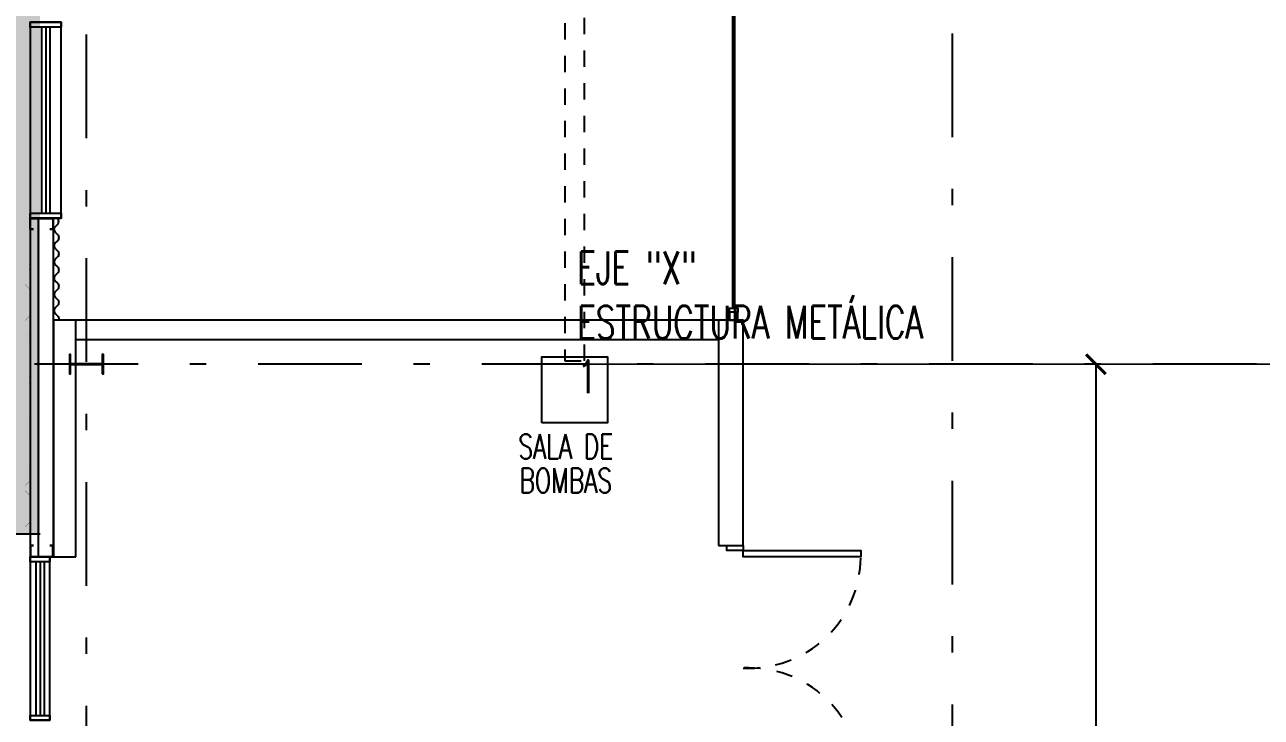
# Model space of a CAD drawing. Header units: millimetres. Extents: x -579 to 213, y -67 to 509.
# Drawn here: x -53.42 to -45.85, y 31.25 to 35.49 of the extents above; entities that cross this region are included whole.
import ezdxf
from ezdxf.enums import TextEntityAlignment as Align
from ezdxf.xclip import XClip

# ---------------------------------------------------------------- set-up
doc = ezdxf.new("R2010")
doc.units = ezdxf.units.MM
doc.header["$LTSCALE"] = 0.1
for name, pattern in [('X REF - ANELO INST bind$0$X REF - ANELO$0$DASHDOT2', [12.7, 6.35, -3.175, 0, -3.175]), ('X REF - ANELO INST bind$0$X REF - ANELO$0$DASHED', [0.75, 0.5, -0.25]), ('X REF - ANELO INST bind$0$X REF - ANELO$0$HIDDEN2', [0.1875, 0.125, -0.0625])]:
    doc.linetypes.add(name, pattern=pattern)
for name, color, linetype in [('00 - EJE-DIST -X-  MUROS', 92, 'Continuous'), ('X REF - ANELO INST bind$0$X REF - ANELO EXT$0$A-CORDONES', 8, 'Continuous'), ('X REF - ANELO INST bind$0$X REF - ANELO EXT$0$A-GRANZA', 8, 'Continuous'), ('X REF - ANELO INST bind$0$X REF - ANELO$0$A-CHAPA ACANALADA', 8, 'Continuous'), ('X REF - ANELO INST bind$0$X REF - ANELO$0$A-CHAPA TRAPEZOIDAL', 8, 'Continuous'), ('X REF - ANELO INST bind$0$X REF - ANELO$0$A-LADRILLO HUECO 12', 7, 'Continuous'), ('X REF - ANELO INST bind$0$X REF - ANELO$0$C-METALICA', 8, 'Continuous'), ('X REF - ANELO INST bind$0$X REF - ANELO$0$IE-CAÑEROS', 8, 'Continuous'), ('X REF - ANELO INST bind$0$X REF - ANELO$0$MET-COLUMNA METALICA', 7, 'Continuous'), ('X REF - ANELO INST bind$0$X REF - ANELO$0$MET-CORREAS DE CV', 7, 'Continuous'), ('X REF - ANELO INST bind$0$X REF - ANELO$0$MET-EJE CABRIADAS', 8, 'X REF - ANELO INST bind$0$X REF - ANELO$0$DASHDOT2'), ('X REF - ANELO INST bind$0$X REF - ANELO$0$MET-LANA VIDRIO', 8, 'Continuous'), ('X REF - ANELO INST bind$0$X REF - ANELO$0$PROY-CAÑEROS', 8, 'X REF - ANELO INST bind$0$X REF - ANELO$0$HIDDEN2'), ('X REF - ANELO INST bind$0$X REF - ANELO$0$R-NOMBRE LOCAL', 7, 'Continuous')]:
    doc.layers.add(name, color=color, linetype=linetype)
doc.styles.add('ROMANS', font='romans.shx', dxfattribs={"width": 0.7})
doc.styles.get("Standard").update_dxf_attribs({"font": 'arial.ttf'})
doc.styles.add('X REF - ANELO INST bind$0$X REF - ANELO$0$VAUX', font='romans.shx', dxfattribs={"width": 0.85})
doc.linetypes.add('X REF - ANELO INST bind$0$X REF - ANELO$0$REFERENCIAL CORTE TRANSVERSAL WM$0$BATTING', pattern='A,0.00254,-2.54,[134,ltypeshp.shx,S=2.54,R=0,X=-2.54,Y=0],-5.08,[134,ltypeshp.shx,S=2.54,R=180,X=2.54,Y=0],-2.54', length=10.16254)
doc.dimstyles.new('COTA 1-100', dxfattribs={"dimtxt": 0.16, "dimasz": 0.12, "dimexe": 0.08, "dimexo": 0.08, "dimgap": 0.06, "dimtad": 1, "dimzin": 0, "dimdsep": 46, "dimtxsty": 'ROMANS', "dimblk": 'ARCHTICK', "dimcen": 0, "dimclrd": 256, "dimclre": 8, "dimclrt": 256, "dimadec": 0, "dimazin": 0, "dimtfac": 1, "dimtofl": 0, "dimtmove": 0, "dimatfit": 3, "dimldrblk": 'ARCHTICK', "dimfxl": 1, "dimtolj": 1, "dimtzin": 0, "dimlwd": -1, "dimlwe": -1, "dimarcsym": 0})

# ---------------------------------------------------------------- blocks, each defined once
blk = doc.blocks.new('X REF - ANELO INST bind$0$X REF - ANELO$0$COL MET 20')
at = {"layer": 'X REF - ANELO INST bind$0$X REF - ANELO$0$MET-COLUMNA METALICA'}
blk.add_hatch(color=256, dxfattribs=at).paths.add_polyline_path([(-0.0971, -0.0036, -0.414214), (-0.0935, 0), (0.0935, 0, -0.414214), (0.0971, -0.0036), (0.0971, -0.0568), (0.1045, -0.0568), (0.1045, 0.0615), (0.0971, 0.0615), (0.0971, 0.0083, -0.414214), (0.0935, 0.0047), (-0.0935, 0.0047, -0.414214), (-0.0971, 0.0083), (-0.0971, 0.0615), (-0.1045, 0.0615), (-0.1045, -0.0568), (-0.0971, -0.0568)])
blk.add_lwpolyline([(-0.0971, -0.0568), (-0.1045, -0.0568), (-0.1045, 0.0615), (-0.0971, 0.0615), (-0.0971, 0.0083, 0.414214), (-0.0935, 0.0047), (0.0935, 0.0047, 0.414214), (0.0971, 0.0083), (0.0971, 0.0615), (0.1045, 0.0615), (0.1045, -0.0568), (0.0971, -0.0568), (0.0971, -0.0036, 0.414214), (0.0935, 0), (-0.0935, 0, 0.414214), (-0.0971, -0.0036)], format="xyb", close=True, dxfattribs=at)
blk = doc.blocks.new('X REF - ANELO INST bind$0$X REF - ANELO EXT')
at = {"layer": 'X REF - ANELO INST bind$0$X REF - ANELO EXT$0$A-GRANZA'}
h = blk.add_hatch(dxfattribs=at)
h.set_pattern_fill('AR-CONC', color=256, scale=0.005)
h.paths.add_polyline_path([(-41.9489, -3.4173), (-41.9489, -4.0173), (-42.5489, -4.0173), (-42.5489, -3.4173)])
h.paths.add_polyline_path([(-56.044, -4.0173), (-56.644, -4.0173), (-56.644, -3.4173), (-56.044, -3.4173)])
h.paths.add_polyline_path([(-53.3284, 35.8599), (-53.3284, 32.3713), (-57.0987, 32.3713), (-57.0987, 17.3824), (-55.5284, 17.3824), (-55.5284, -2.5346), (-39.9626, -2.5346), (-39.9625, -5.8465), (-58.1316, -5.8465), (-58.1316, 35.8599)])
h.paths.add_polyline_path([(-56.044, 15.4812), (-56.644, 15.4812), (-56.644, 16.0812), (-56.044, 16.0812)])
at = {"layer": 'X REF - ANELO INST bind$0$X REF - ANELO EXT$0$A-CORDONES'}
blk.add_lwpolyline([(-53.3284, 17.3824), (-57.0987, 17.3824), (-57.0987, 32.3713), (-53.3284, 32.3713)], dxfattribs=at)
blk = doc.blocks.new('X REF - ANELO INST bind$0$X REF - ANELO$0$N Local')
at = {"layer": 'X REF - ANELO INST bind$0$X REF - ANELO$0$R-NOMBRE LOCAL', "lineweight": 0, "style": 'X REF - ANELO INST bind$0$X REF - ANELO$0$VAUX', "width": 0.85}
for p in [(6337.5718, -934.4549), (6337.5718, -934.7149)]:
    blk.add_attdef('NOMBRE', text='', height=0.1823, dxfattribs=at).set_placement(p, align=Align.CENTER)
blk = doc.blocks.new('X REF - ANELO INST bind$0$X REF - ANELO$0$P-180')
at = {"layer": 'X REF - ANELO INST bind$0$X REF - ANELO$0$C-METALICA'}
for points in [[(0.39, 0.1), (0.39, 0.82), (0.43, 0.82), (0.43, 0.1)], [(1.83, 0.1), (1.83, 0.82), (1.79, 0.82), (1.79, 0.1)], [(0.36, 0), (0.36, 0.1), (0.39, 0.1), (0.39, 0)], [(1.86, 0), (1.86, 0.1), (1.83, 0.1), (1.83, 0)]]:
    blk.add_lwpolyline(points, close=True, dxfattribs=at)
at = {"layer": 'X REF - ANELO INST bind$0$X REF - ANELO$0$C-METALICA', "color": 8, "linetype": 'X REF - ANELO INST bind$0$X REF - ANELO$0$DASHED'}
for centre, start, end in [((0.4264, 0.1355), 357.02574, 89.70111), ((1.7936, 0.1355), 90.29889, 182.97426)]:
    blk.add_arc(centre, 0.6845, start, end, dxfattribs=at)
blk = doc.blocks.new('X REF - ANELO INST bind$0$X REF - ANELO')
at = {"layer": 'X REF - ANELO INST bind$0$X REF - ANELO$0$A-CHAPA ACANALADA', "elevation": 0.0006}
for points in [[(-53.242, 34.234), (-53.242, 34.2343, -0.181707), (-53.2356, 34.2512), (-53.2216, 34.2652, 0.414214), (-53.2216, 34.3027), (-53.2224, 34.3035)], [(-53.242, 34.2347), (-53.242, 34.2343, 0.181707), (-53.2356, 34.2174), (-53.2216, 34.2034, -0.414214), (-53.2216, 34.1659), (-53.2356, 34.1519, 0.414214), (-53.2356, 34.1174), (-53.2216, 34.1034, -0.414214), (-53.2216, 34.0659), (-53.2356, 34.0519, 0.414214), (-53.2356, 34.0188), (-53.2216, 34.0047, -0.414214), (-53.2216, 33.9672), (-53.2356, 33.9532, 0.414214), (-53.2356, 33.9188), (-53.2216, 33.9047, -0.414214), (-53.2216, 33.8672), (-53.2356, 33.8532, 0.414214), (-53.2356, 33.8201), (-53.2216, 33.8061, -0.414214), (-53.2216, 33.7686), (-53.2356, 33.7545, 0.414214), (-53.2356, 33.7201), (-53.2216, 33.7061, -0.219544), (-53.2137, 33.6847, -0.923906)]]:
    blk.add_lwpolyline(points, format="xyb", dxfattribs=at)
at = {"layer": 'X REF - ANELO INST bind$0$X REF - ANELO$0$A-CHAPA TRAPEZOIDAL'}
for points in [[(-53.3922, 34.3035, 0.0006, 0.0006, 0), (-53.3922, 34.2773, 0.0006, 0.0006, 0), (-53.3962, 34.2733, 0.0006, 0.0006, 0), (-53.3962, 34.2433, 0.0006, 0.0006, 0), (-53.3922, 34.2393, 0.0006, 0.0006, 0), (-53.3922, 34.2093, 0.0006, 0.0006, 0), (-53.4205, 34.181, 0.0006, 0.0006, 0), (-53.4205, 34.151, 0.0006, 0.0006, 0), (-53.3922, 34.1227, 0.0006, 0.0006, 0), (-53.3922, 34.0927, 0.0006, 0.0006, 0), (-53.3962, 34.0887, 0.0006, 0.0006, 0), (-53.3962, 34.0587, 0.0006, 0.0006, 0), (-53.3922, 34.0547, 0.0006, 0.0006, 0), (-53.3922, 34.0247, 0.0006, 0.0006, 0), (-53.3962, 34.0207, 0.0006, 0.0006, 0), (-53.3962, 33.9907, 0.0006, 0.0006, 0), (-53.3922, 33.9867, 0.0006, 0.0006, 0), (-53.3922, 33.9567, 0.0006, 0.0006, 0), (-53.4205, 33.9284, 0.0006, 0.0006, 0), (-53.4205, 33.8984, 0.0006, 0.0006, 0), (-53.3922, 33.8701, 0.0006, 0.0006, 0), (-53.3922, 33.8401, 0.0006, 0.0006, 0), (-53.3962, 33.8361, 0.0006, 0.0006, 0), (-53.3962, 33.8061, 0.0006, 0.0006, 0), (-53.3922, 33.8021, 0.0006, 0.0006, 0), (-53.3922, 33.7721, 0.0006, 0.0006, 0), (-53.3962, 33.7681, 0.0006, 0.0006, 0), (-53.3962, 33.7381, 0.0006, 0.0006, 0), (-53.3922, 33.7341, 0.0006, 0.0006, 0), (-53.3922, 33.7041, 0.0006, 0.0006, 0), (-53.4205, 33.6759, 0.0006, 0.0006, 0), (-53.4205, 33.6459, 0.0006, 0.0006, 0), (-53.3922, 33.6176, 0.0006, 0.0006, 0), (-53.3922, 33.5876, 0.0006, 0.0006, 0), (-53.3962, 33.5836, 0.0006, 0.0006, 0), (-53.3962, 33.5536, 0.0006, 0.0006, 0), (-53.3922, 33.5496, 0.0006, 0.0006, 0), (-53.3922, 33.5196, 0.0006, 0.0006, 0), (-53.3962, 33.5156, 0.0006, 0.0006, 0), (-53.3962, 33.4856, 0.0006, 0.0006, 0), (-53.3922, 33.4816, 0.0006, 0.0006, 0), (-53.3922, 33.4516, 0.0006, 0.0006, 0), (-53.4205, 33.4233, 0.0006, 0.0006, 0), (-53.4205, 33.3933, 0.0006, 0.0006, 0), (-53.3922, 33.365, 0, 0, 0)], [(-53.3922, 33.365, 0.0006, 0.0006, 0), (-53.3922, 33.335, 0.0006, 0.0006, 0), (-53.3962, 33.331, 0.0006, 0.0006, 0), (-53.3962, 33.3004, 0.0006, 0.0006, 0), (-53.3922, 33.2964, 0.0006, 0.0006, 0), (-53.3922, 33.2664, 0.0006, 0.0006, 0), (-53.3962, 33.2624, 0.0006, 0.0006, 0), (-53.3962, 33.2324, 0.0006, 0.0006, 0), (-53.3922, 33.2284, 0.0006, 0.0006, 0), (-53.3922, 33.1984, 0.0006, 0.0006, 0), (-53.4205, 33.1702, 0.0006, 0.0006, 0), (-53.4205, 33.1402, 0.0006, 0.0006, 0), (-53.3922, 33.1119, 0.0006, 0.0006, 0), (-53.3922, 33.0819, 0.0006, 0.0006, 0), (-53.3962, 33.0779, 0.0006, 0.0006, 0), (-53.3962, 33.0479, 0.0006, 0.0006, 0), (-53.3922, 33.0439, 0.0006, 0.0006, 0), (-53.3922, 33.0139, 0.0006, 0.0006, 0), (-53.3962, 33.0099, 0.0006, 0.0006, 0), (-53.3962, 32.9799, 0.0006, 0.0006, 0), (-53.3922, 32.9759, 0.0006, 0.0006, 0), (-53.3922, 32.9459, 0.0006, 0.0006, 0), (-53.4205, 32.9176, 0.0006, 0.0006, 0), (-53.4205, 32.8876, 0.0006, 0.0006, 0), (-53.3922, 32.8593, 0.0006, 0.0006, 0), (-53.3922, 32.8293, 0.0006, 0.0006, 0), (-53.3962, 32.8253, 0.0006, 0.0006, 0), (-53.3962, 32.7953, 0.0006, 0.0006, 0), (-53.3922, 32.7913, 0.0006, 0.0006, 0), (-53.3922, 32.7613, 0.0006, 0.0006, 0), (-53.3962, 32.7573, 0.0006, 0.0006, 0), (-53.3962, 32.7273, 0.0006, 0.0006, 0), (-53.3922, 32.7233, 0.0006, 0.0006, 0), (-53.3922, 32.6933, 0.0006, 0.0006, 0), (-53.4205, 32.665, 0.0006, 0.0006, 0), (-53.4205, 32.635, 0.0006, 0.0006, 0), (-53.3922, 32.6067, 0.0006, 0.0006, 0), (-53.3922, 32.5767, 0.0006, 0.0006, 0), (-53.3962, 32.5727, 0.0006, 0.0006, 0), (-53.3962, 32.5427, 0.0006, 0.0006, 0), (-53.3922, 32.5387, 0.0006, 0.0006, 0), (-53.3922, 32.5087, 0.0006, 0.0006, 0), (-53.3962, 32.5047, 0.0006, 0.0006, 0), (-53.3962, 32.4747, 0.0006, 0.0006, 0), (-53.3922, 32.4707, 0.0006, 0.0006, 0), (-53.3922, 32.4407, 0.0006, 0.0006, 0), (-53.4205, 32.4125, 0.0006, 0.0006, 0), (-53.4205, 32.3825, 0.0006, 0.0006, 0), (-53.3922, 32.3542, 0.0006, 0.0006, 0), (-53.3922, 32.3242, 0.0006, 0.0006, 0), (-53.3962, 32.3202, 0.0006, 0.0006, 0), (-53.3962, 32.2902, 0.0006, 0.0006, 0), (-53.3922, 32.2862, 0.0006, 0.0006, 0), (-53.3922, 32.2562, 0.0006, 0.0006, 0), (-53.3962, 32.2522, 0.0006, 0.0006, 0), (-53.3962, 32.2222, 0.0006, 0.0006, 0), (-53.394, 32.22, 0.0006, 0.0006, 0)]]:
    blk.add_lwpolyline(points, format="xyseb", dxfattribs=at)
at = {"layer": 'X REF - ANELO INST bind$0$X REF - ANELO$0$A-LADRILLO HUECO 12'}
for p, q in [((-49.0214, 33.6785), (-53.125, 33.6785)), ((-49.1715, 33.5585), (-53.11, 33.5585))]:
    blk.add_line(p, q, dxfattribs=at)
for points in [[(-53.11, 32.2287), (-53.11, 33.6785), (-53.245, 33.6785), (-53.245, 32.2287)], [(-49.1715, 32.2987), (-49.0214, 32.2987), (-49.0214, 33.6785), (-49.1715, 33.6785)]]:
    blk.add_lwpolyline(points, close=True, dxfattribs=at)
blk.add_lwpolyline([(-53.3884, 32.2287), (-53.2684, 32.2287)], dxfattribs=at)
at = {"layer": 'X REF - ANELO INST bind$0$X REF - ANELO$0$C-METALICA'}
for points in [[(-49.0847, 33.7535), (-49.0847, 35.8133), (-49.0747, 35.8133), (-49.0747, 33.7535)], [(-53.3884, 35.5035), (-53.1984, 35.5035), (-53.1984, 35.4735), (-53.3884, 35.4735)], [(-53.1984, 35.5035), (-53.3884, 35.5035), (-53.3884, 34.3035), (-53.1984, 34.3035)], [(-49.0547, 33.7285), (-49.1047, 33.7285), (-49.1047, 33.6785), (-49.0547, 33.6785)], [(-53.2684, 32.2287), (-53.3884, 32.2287), (-53.3884, 31.2287), (-53.2684, 31.2287)], [(-53.3884, 32.2287), (-53.2684, 32.2287), (-53.2684, 32.1987), (-53.3884, 32.1987)]]:
    blk.add_lwpolyline(points, close=True, dxfattribs=at)
for points in [[(-53.3184, 35.4735), (-53.3184, 34.3335)], [(-53.2934, 35.4735), (-53.2934, 34.3335)], [(-53.2684, 35.4735), (-53.2684, 34.3335)], [(-49.1047, 33.7285), (-49.1047, 33.7535), (-49.0547, 33.7535), (-49.0547, 33.7285), (-49.1047, 33.7285)], [(-53.3534, 32.1987), (-53.3534, 31.2587)], [(-53.3284, 32.1987), (-53.3284, 31.2587)], [(-53.3034, 32.1987), (-53.3034, 31.2587)]]:
    blk.add_lwpolyline(points, dxfattribs=at)
for points, elevation in [([(-53.3884, 34.3335), (-53.1984, 34.3335), (-53.1984, 34.3035), (-53.3884, 34.3035)], 0), ([(-53.3884, 31.2587), (-53.2684, 31.2587), (-53.2684, 31.2287), (-53.3884, 31.2287)], 0.0129)]:
    blk.add_lwpolyline(points, close=True, dxfattribs=dict(at, elevation=elevation))
at = {"layer": 'X REF - ANELO INST bind$0$X REF - ANELO$0$IE-CAÑEROS'}
blk.add_lwpolyline([(-50.2551, 33.0503), (-50.2551, 33.4538), (-49.8516, 33.4538), (-49.8516, 33.0503)], close=True, dxfattribs=at)
at = {"layer": 'X REF - ANELO INST bind$0$X REF - ANELO$0$MET-COLUMNA METALICA'}
for points in [[(-53.3691, 34.2335), (-53.3854, 34.2335, -0.414214), (-53.3884, 34.2365), (-53.3884, 34.3005, -0.414214), (-53.3854, 34.3035), (-53.2514, 34.3035, -0.414214), (-53.2484, 34.3005), (-53.2484, 34.2365, -0.414214), (-53.2514, 34.2335), (-53.2686, 34.2335)], [(-53.3691, 34.236), (-53.3854, 34.236, -0.414214), (-53.3859, 34.2365), (-53.3859, 34.3005, -0.414214), (-53.3854, 34.301), (-53.2514, 34.301, -0.414214), (-53.2509, 34.3005), (-53.2509, 34.2365, -0.414214), (-53.2514, 34.236), (-53.2686, 34.236)], [(-53.3691, 32.2988), (-53.3854, 32.2988, 0.414214), (-53.3884, 32.2958), (-53.3884, 32.2318, 0.414214), (-53.3854, 32.2288), (-53.2514, 32.2287, 0.414214), (-53.2484, 32.2317), (-53.2484, 32.2957, 0.414214), (-53.2514, 32.2987), (-53.2686, 32.2987)], [(-53.3691, 32.2963), (-53.3854, 32.2963, 0.414214), (-53.3859, 32.2958), (-53.3859, 32.2318, 0.414214), (-53.3854, 32.2313), (-53.2514, 32.2312, 0.414214), (-53.2509, 32.2317), (-53.2509, 32.2957, 0.414214), (-53.2514, 32.2962), (-53.2686, 32.2962)]]:
    blk.add_lwpolyline(points, format="xyb", dxfattribs=at)
at = {"layer": 'X REF - ANELO INST bind$0$X REF - ANELO$0$MET-CORREAS DE CV'}
for p, q in [((-53.3884, 34.3035, 0), (-53.3884, 32.2958)), ((-53.2484, 34.3035, 0), (-53.2484, 32.2957))]:
    blk.add_line(p, q, dxfattribs=at)
at = {"layer": 'X REF - ANELO INST bind$0$X REF - ANELO$0$MET-EJE CABRIADAS'}
for p, q in [((-53.0439, -0.8271, -0.0011), (-53.0439, 42.1137, -0.0011)), ((-53.0439, -0.8271, -0.0011), (-53.0439, 42.1137, -0.0011)), ((-47.7395, -0.8196, 0.0194), (-47.7395, 42.1212, 0.0194)), ((-21.2176, 33.4093, -0.0001), (-54.2799, 33.4093, -0.0001))]:
    blk.add_line(p, q, dxfattribs=at)
at = {"layer": 'X REF - ANELO INST bind$0$X REF - ANELO$0$MET-LANA VIDRIO', "linetype": 'X REF - ANELO INST bind$0$X REF - ANELO$0$REFERENCIAL CORTE TRANSVERSAL WM$0$BATTING', "ltscale": 0.025}
blk.add_lwpolyline([(-53.3385, 32.2312), (-53.3384, 34.3035)], dxfattribs=at)
at = {"layer": 'X REF - ANELO INST bind$0$X REF - ANELO$0$PROY-CAÑEROS'}
blk.add_lwpolyline([(-49.9933, 33.4308), (-49.9933, 35.6988), (-50.1133, 35.6988), (-50.1133, 33.4308)], close=True, dxfattribs=at)
blk.add_blockref('X REF - ANELO INST bind$0$X REF - ANELO EXT', (0, 0))
ref = blk.add_blockref('X REF - ANELO INST bind$0$X REF - ANELO$0$N Local', (5019.9498, 780.3939), dxfattribs=dict(xscale=-0.7999999999999545, yscale=0.8000000000000114, zscale=0.8))
ref.add_attrib('NOMBRE', 'SALA DE', dxfattribs={"layer": 'X REF - ANELO INST bind$0$X REF - ANELO$0$R-NOMBRE LOCAL', "lineweight": 0, "height": 0.15, "style": 'X REF - ANELO INST bind$0$X REF - ANELO$0$VAUX', "width": 0.7}).set_placement((-50.1076, 32.83), align=Align.CENTER)
ref.add_attrib('NOMBRE', 'BOMBAS', dxfattribs={"layer": 'X REF - ANELO INST bind$0$X REF - ANELO$0$R-NOMBRE LOCAL', "lineweight": 0, "height": 0.15, "style": 'X REF - ANELO INST bind$0$X REF - ANELO$0$VAUX', "width": 0.7}).set_placement((-50.1076, 32.622), align=Align.CENTER)
at = {"layer": 'X REF - ANELO INST bind$0$X REF - ANELO$0$C-METALICA', "rotation": 270}
blk.add_blockref('X REF - ANELO INST bind$0$X REF - ANELO$0$P-180', (-49.1214, 32.6587, 0.0129), dxfattribs=at)
at = {"layer": 'X REF - ANELO INST bind$0$X REF - ANELO$0$MET-COLUMNA METALICA', "xscale": -1}
blk.add_blockref('X REF - ANELO INST bind$0$X REF - ANELO$0$COL MET 20', (-53.0439, 33.407, -0.0011), dxfattribs=at)
blk = doc.blocks.new('X REF - ANELO INST bind')
ref = blk.add_blockref('X REF - ANELO INST bind$0$X REF - ANELO', (0, 0))
XClip(ref).set_block_clipping_path([(-76.9680737415, -24.7711317477), (92.9860355418, 61.1669630168)])
blk = doc.blocks.new('_ArchTick')
at = {"color": 0, "linetype": 'ByBlock', "const_width": 0.15}
blk.add_lwpolyline([(-0.5, -0.5), (0.5, 0.5)], dxfattribs=at)
blk = doc.blocks.new('*D181')
at = {"layer": '00 - EJE-DIST -X-  MUROS', "transparency": 16777216}
blk.add_line((-46.8605, 33.4093), (-46.8605, 24.4999), dxfattribs=at)
at = {"layer": 'Defpoints', "color": 0, "transparency": 16777216}
for p in [(-46.8605, 33.4093), (-46.8605, 24.4999), (-46.8605, 24.4999)]:
    blk.add_point(p, dxfattribs=at)
at = {"layer": '00 - EJE-DIST -X-  MUROS', "transparency": 16777216, "xscale": 0.12, "yscale": 0.12, "zscale": 0.12}
for p, rotation in [((-46.8605, 33.4093), 90), ((-46.8605, 24.4999), 270)]:
    blk.add_blockref('_ArchTick', p, dxfattribs=dict(at, rotation=rotation))
at = {"layer": '00 - EJE-DIST -X-  MUROS', "transparency": 16777216, "insert": (-47.0005, 28.9546), "char_height": 0.16, "attachment_point": 5, "rotation": 90, "style": 'ROMANS'}
blk.add_mtext('\\A1;8.91', dxfattribs=at)

msp = doc.modelspace()

# ---------------------------------------------------------------- linework, layer by layer
at = {"layer": '00 - EJE-DIST -X-  MUROS', "const_width": 0.01, "elevation": -0.0001}
msp.add_lwpolyline([(-50.0373, 33.4093), (-24.2415, 33.4093)], dxfattribs=at)

# ---------------------------------------------------------------- block references
msp.add_blockref('X REF - ANELO INST bind', (0, 0))

# ---------------------------------------------------------------- texts
at = {"insert": (-50.0371, 34.0994, -0.0272), "char_height": 0.2, "attachment_point": 1}
msp.add_mtext_dynamic_manual_height_columns('{\\Fromans|c0;\\W0.7;\\C2;EJE "X" \\PESTRUCTURA METÁLICA\\P1}', width=3.61802, gutter_width=12.5, heights=[0], dxfattribs=at)

# ---------------------------------------------------------------- dimensions: what is measured, and where the dimension line sits
at = {"layer": '00 - EJE-DIST -X-  MUROS'}
dim = msp.add_linear_dim(base=(-46.8605, 24.4999), p1=(-46.8605, 33.4093), p2=(-46.8605, 24.4999), angle=270, dimstyle='COTA 1-100', dxfattribs=at)
dim.commit()
dim.dimension.update_dxf_attribs({"geometry": '*D181', "text_midpoint": (-47.0005, 28.9546)})

doc.saveas('drawing.dxf')
